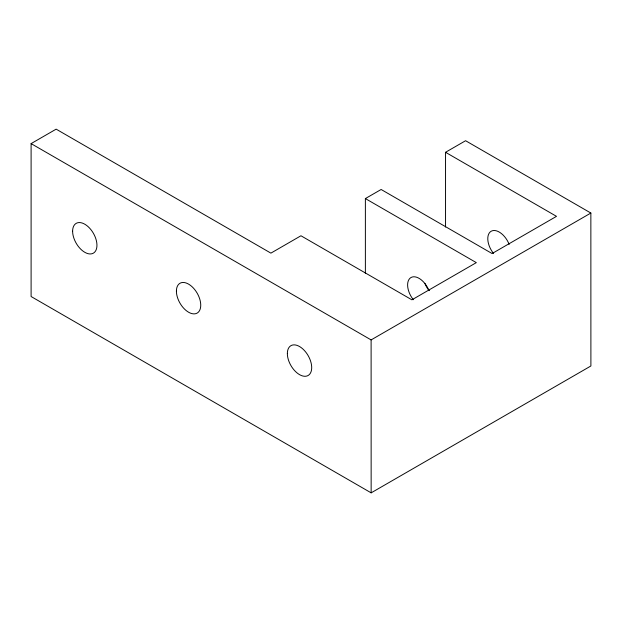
<?xml version="1.0" encoding="UTF-8"?>
<svg xmlns="http://www.w3.org/2000/svg" width="622" height="622" viewBox="0 0 622 622"><rect width="100%" height="100%" fill="white"/><g stroke="black" fill="none" stroke-linecap="round" stroke-linejoin="round"><path stroke-width="0.93" d="M365.378 273.307L365.378 198.573L476.328 262.632L411.904 299.827L300.955 235.769L270.897 253.131L56.151 129.151L31.1 143.612L31.1 296.523L371.147 492.849L590.9 365.977L590.861 213.043L465.59 140.72L445.546 152.289L445.546 227.022M365.378 198.573L381.13 189.485L492.08 253.543L556.503 216.347L445.546 152.289M31.1 143.612L371.109 339.915L590.861 213.043M371.109 339.915L371.147 492.849M493.51 253.426A16.195 9.353 60 0 1 491.139 231.252A16.195 9.353 60 0 1 509.154 244.392M413.342 299.711A16.195 9.353 60 0 1 410.963 277.536A16.195 9.353 60 0 1 428.986 290.676M429.087 290.622A16.195 9.353 60 0 1 424.896 283.36M287.356 353.553A17.206 9.936 60 0 0 305.612 376.263A17.206 9.936 60 0 0 305.612 351.92A17.206 9.936 60 0 0 287.356 353.553M176.407 291.15A17.206 9.936 60 0 0 194.663 313.853A17.206 9.936 60 0 0 194.663 289.518A17.206 9.936 60 0 0 176.407 291.15M72.618 231.228A17.206 9.936 60 0 0 90.866 253.931A17.206 9.936 60 0 0 90.866 229.596A17.206 9.936 60 0 0 72.618 231.228"/></g></svg>
